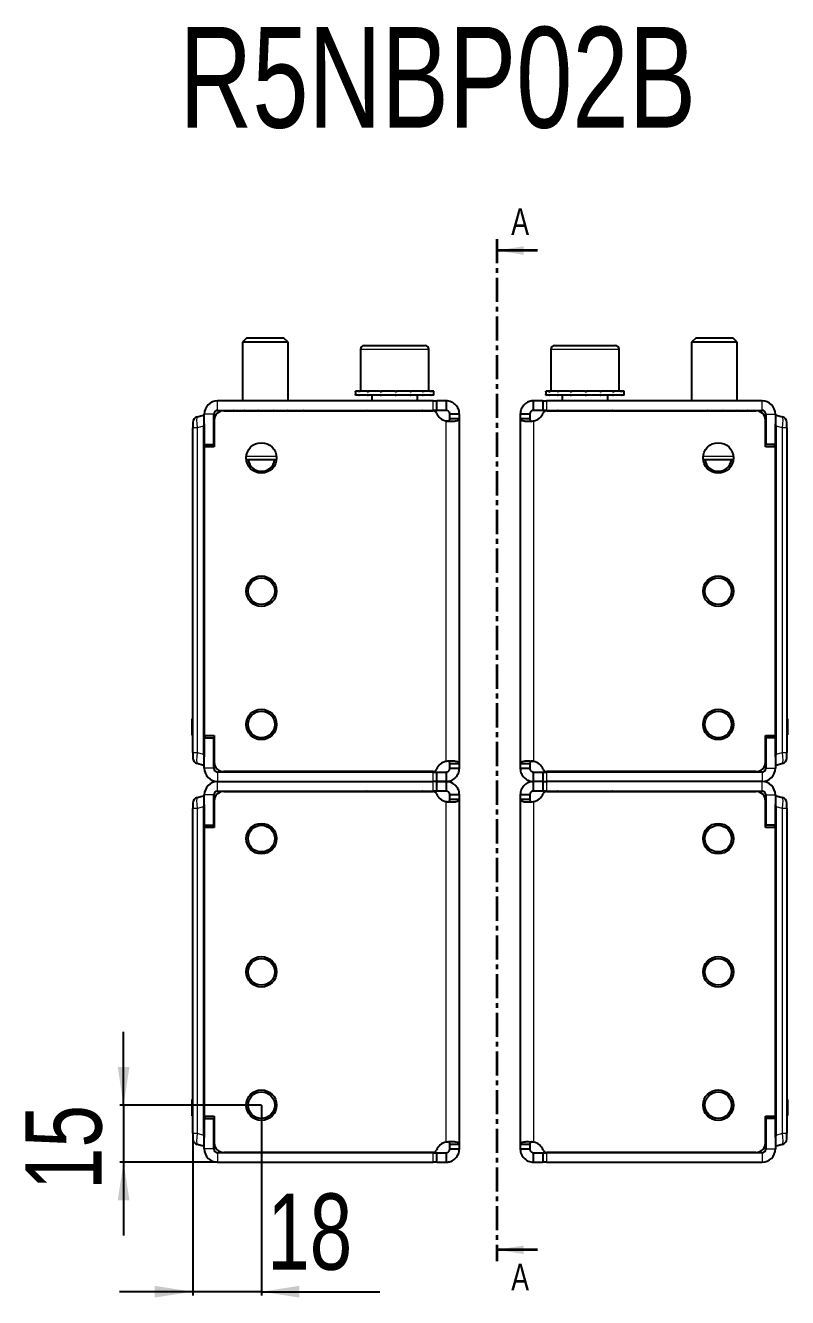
# Model space of a CAD drawing. Header units: millimetres. Extents: x 0 to 788, y 43 to 588.
# Drawn here: x 299.6 to 499.7, y 253.8 to 588 of the extents above; entities that cross this region are included whole.
import ezdxf

# ---------------------------------------------------------------- set-up
doc = ezdxf.new("R2010")
doc.units = ezdxf.units.MM
doc.linetypes.add('CENTER', pattern=[10.16, 6.35, -1.27, 1.27, -1.27])
doc.layers.add('FORMAT', color=7, linetype='Continuous')
doc.styles.add('SLDTEXTSTYLE0', font='TXT', dxfattribs={"width": 0.75})
doc.dimstyles.new('SLDDIMSTYLE1', dxfattribs={"dimtxt": 20, "dimasz": 10, "dimexe": 0, "dimexo": 0.0625, "dimgap": 5, "dimtad": 2, "dimdec": 1, "dimrnd": 1e-09, "dimzin": 12, "dimdsep": 46, "dimtxsty": 'SLDTEXTSTYLE0', "dimsah": 1, "dimcen": 0.09, "dimadec": 0, "dimazin": 3, "dimtfac": 1, "dimtmove": 0, "dimatfit": 0, "dimfxl": 0, "dimfrac": 2, "dimtolj": 1, "dimtzin": 12, "dimarcsym": 0})

# ---------------------------------------------------------------- blocks, each defined once
blk = doc.blocks.new('_D_3')
at = {"layer": 'FORMAT'}
for p, q in [((325.34, 304.39), (325.34, 323.62)), ((361.53, 304.39), (324.34, 304.39)), ((325.34, 304.39), (325.34, 289.39)), ((350.03, 289.39), (324.34, 289.39)), ((325.34, 289.39), (325.34, 270.16))]:
    blk.add_line(p, q, dxfattribs=at)
for points in [[(325.34, 304.39), (326.88, 314.39), (323.8, 314.39)], [(325.34, 289.39), (323.8, 279.39), (326.88, 279.39)]]:
    blk.add_solid(points, dxfattribs=at)
at = {"layer": 'FORMAT', "insert": (299.56, 282.11), "char_height": 20, "attachment_point": 1, "rotation": 90, "style": 'SLDTEXTSTYLE0'}
blk.add_mtext('15', dxfattribs=at)
blk = doc.blocks.new('_D_4')
at = {"layer": 'FORMAT'}
for p, q in [((361.54, 304.38), (361.54, 254.38)), ((343.54, 296.98), (343.54, 254.38)), ((343.54, 255.38), (324.31, 255.38)), ((361.54, 255.38), (343.54, 255.38)), ((361.54, 255.38), (392.63, 255.38))]:
    blk.add_line(p, q, dxfattribs=at)
for points in [[(343.54, 255.38), (333.54, 256.92), (333.54, 253.85)], [(361.54, 255.38), (371.54, 253.85), (371.54, 256.92)]]:
    blk.add_solid(points, dxfattribs=at)
at = {"layer": 'FORMAT', "insert": (363.08, 281.17), "char_height": 20, "attachment_point": 1, "style": 'SLDTEXTSTYLE0'}
blk.add_mtext('18', dxfattribs=at)

msp = doc.modelspace()

# ---------------------------------------------------------------- linework, layer by layer
at = {"color": 7, "linetype": 'CENTER', "lineweight": 35}
msp.add_line((423.41, 531.87), (423.41, 263.4), dxfattribs=at)
at = {"color": 7, "linetype": 'Continuous', "lineweight": 35}
for p, q in [((434.05, 528.87), (423.41, 528.87)), ((434.05, 266.4), (423.41, 266.4))]:
    msp.add_line(p, q, dxfattribs=at)
at = {"color": 7, "linetype": 'Continuous', "lineweight": 25}
for p, q in [((357.62, 505.89), (356.54, 504.82)), ((356.54, 504.82), (356.54, 489.39)), ((368.54, 504.82), (356.54, 504.82)), ((367.47, 505.89), (357.62, 505.89)), ((368.54, 504.82), (367.47, 505.89)), ((368.54, 489.39), (368.54, 504.82)), ((475.62, 505.89), (474.54, 504.82)), ((474.54, 504.82), (474.54, 489.39)), ((486.54, 504.82), (474.54, 504.82)), ((485.47, 505.89), (475.62, 505.89)), ((486.54, 504.82), (485.47, 505.89)), ((486.54, 489.39), (486.54, 504.82)), ((387.54, 502.89), (387.54, 491.89)), ((388.54, 503.89), (404.54, 503.89)), ((404.54, 503.89), (404.54, 503.89)), ((405.54, 491.89), (405.54, 502.89)), ((437.54, 502.89), (437.54, 491.89)), ((438.54, 503.89), (454.54, 503.89)), ((455.54, 491.89), (455.54, 502.89)), ((386.29, 491.89), (386.29, 490.89)), ((386.29, 491.89), (386.3, 491.89)), ((386.3, 491.89), (386.3, 491.64)), ((387.13, 491.89), (386.3, 491.89)), ((387.13, 491.89), (387.23, 491.89)), ((387.23, 491.89), (387.23, 491.64)), ((389.4, 491.89), (387.23, 491.89)), ((389.4, 491.89), (389.58, 491.89)), ((389.58, 491.89), (389.58, 491.64)), ((392.76, 491.89), (389.58, 491.89)), ((392.76, 491.89), (392.99, 491.89)), ((392.99, 491.89), (392.99, 491.64)), ((396.69, 491.89), (392.99, 491.89)), ((396.69, 491.89), (396.76, 491.89)), ((396.89, 491.89), (396.94, 491.89)), ((396.94, 491.89), (396.94, 491.64)), ((400.6, 491.89), (396.94, 491.89)), ((400.6, 491.89), (400.83, 491.89)), ((400.83, 491.89), (400.83, 491.64)), ((403.89, 491.89), (400.83, 491.89)), ((403.89, 491.89), (404.07, 491.89)), ((404.07, 491.89), (404.07, 491.64)), ((406.07, 491.89), (404.07, 491.89)), ((406.07, 491.89), (406.16, 491.89)), ((406.16, 491.89), (406.16, 491.64)), ((406.79, 491.89), (406.16, 491.89)), ((406.79, 490.89), (406.79, 491.89)), ((406.79, 491.89), (406.79, 491.89)), ((436.29, 491.89), (436.29, 490.89)), ((436.29, 491.89), (436.3, 491.89)), ((436.3, 491.89), (436.3, 491.64)), ((437.09, 491.89), (436.3, 491.89)), ((437.09, 491.89), (437.19, 491.89)), ((437.19, 491.89), (437.19, 491.64)), ((439.33, 491.89), (437.19, 491.89)), ((439.33, 491.89), (439.51, 491.89)), ((439.51, 491.89), (439.51, 491.64)), ((442.67, 491.89), (439.51, 491.89)), ((442.67, 491.89), (442.9, 491.89)), ((442.9, 491.89), (442.9, 491.64)), ((446.6, 491.89), (442.9, 491.89)), ((446.6, 491.89), (446.78, 491.89)), ((446.6, 491.89), (446.68, 491.89)), ((446.81, 491.89), (446.84, 491.89)), ((446.84, 491.89), (446.84, 491.64)), ((450.51, 491.89), (446.84, 491.89)), ((450.51, 491.89), (450.74, 491.89)), ((450.74, 491.89), (450.74, 491.64)), ((453.83, 491.89), (450.74, 491.89)), ((453.83, 491.89), (454, 491.89)), ((454, 491.89), (454, 491.64)), ((456.03, 491.89), (454, 491.89)), ((456.03, 491.89), (456.12, 491.89)), ((456.12, 491.89), (456.12, 491.64)), ((456.79, 491.89), (456.12, 491.89)), ((456.79, 490.89), (456.79, 491.89)), ((406.64, 489.39), (350.04, 489.39)), ((386.29, 490.89), (386.3, 490.89)), ((386.3, 490.89), (386.3, 491.14)), ((387.13, 490.89), (386.3, 490.89)), ((387.13, 490.89), (387.23, 490.89)), ((387.23, 490.89), (387.23, 491.14)), ((389.4, 490.89), (387.23, 490.89)), ((389.4, 490.89), (389.58, 490.89)), ((389.58, 490.89), (389.58, 491.14)), ((392.76, 490.89), (389.58, 490.89)), ((390.54, 490.89), (390.54, 489.39)), ((392.76, 490.89), (392.99, 490.89)), ((392.99, 490.89), (392.99, 491.14)), ((396.69, 490.89), (392.99, 490.89)), ((396.69, 490.89), (396.84, 490.89)), ((396.84, 490.89), (396.94, 490.89)), ((396.94, 490.89), (396.94, 491.14)), ((400.6, 490.89), (396.94, 490.89)), ((400.6, 490.89), (400.83, 490.89)), ((400.83, 490.89), (400.83, 491.14)), ((403.89, 490.89), (400.83, 490.89)), ((402.54, 489.39), (402.54, 490.89)), ((403.89, 490.89), (404.07, 490.89)), ((404.07, 490.89), (404.07, 491.14)), ((406.07, 490.89), (404.07, 490.89)), ((406.07, 490.89), (406.16, 490.89)), ((406.16, 490.89), (406.16, 491.14)), ((406.79, 490.89), (406.16, 490.89)), ((406.64, 489.39), (407.64, 489.39)), ((406.79, 490.89), (406.79, 490.89)), ((407.64, 486.89), (407.64, 489.39)), ((410.04, 489.39), (407.64, 489.39)), ((410.04, 489.39), (410.04, 486.89)), ((433.04, 486.89), (433.04, 489.39)), ((435.45, 489.39), (433.04, 489.39)), ((435.44, 489.39), (435.44, 486.89)), ((435.44, 489.39), (436.44, 489.39)), ((436.29, 490.89), (436.3, 490.89)), ((436.3, 490.89), (436.3, 491.14)), ((437.09, 490.89), (436.3, 490.89)), ((493.04, 489.39), (436.44, 489.39)), ((437.09, 490.89), (437.19, 490.89)), ((437.19, 490.89), (437.19, 491.14)), ((439.33, 490.89), (437.19, 490.89)), ((439.33, 490.89), (439.51, 490.89)), ((439.51, 490.89), (439.51, 491.14)), ((442.67, 490.89), (439.51, 490.89)), ((440.54, 490.89), (440.54, 489.39)), ((442.67, 490.89), (442.9, 490.89)), ((442.9, 490.89), (442.9, 491.14)), ((446.6, 490.89), (442.9, 490.89)), ((446.6, 490.89), (446.77, 490.89)), ((446.77, 490.89), (446.84, 490.89)), ((446.84, 490.89), (446.84, 491.14)), ((450.51, 490.89), (446.84, 490.89)), ((450.51, 490.89), (450.74, 490.89)), ((450.74, 490.89), (450.74, 491.14)), ((453.83, 490.89), (450.74, 490.89)), ((452.54, 489.39), (452.54, 490.89)), ((453.83, 490.89), (454, 490.89)), ((454, 490.89), (454, 491.14)), ((456.03, 490.89), (454, 490.89)), ((456.03, 490.89), (456.12, 490.89)), ((456.12, 490.89), (456.12, 491.14)), ((456.79, 490.89), (456.12, 490.89)), ((344.65, 485.19), (346.34, 485.64)), ((346.34, 485.64), (346.54, 485.64)), ((346.54, 477.94), (346.54, 485.89)), ((349.04, 477.94), (349.04, 485.89)), ((350.04, 486.89), (406.64, 486.89)), ((351.64, 486.79), (406.62, 486.79)), ((352.29, 486.89), (352.29, 486.79)), ((352.59, 486.89), (352.59, 486.79)), ((354.27, 486.89), (354.27, 486.79)), ((357.22, 486.89), (357.22, 486.79)), ((360.98, 486.89), (360.98, 486.79)), ((364.97, 486.89), (364.97, 486.79)), ((368.6, 486.89), (368.6, 486.79)), ((371.3, 486.89), (371.3, 486.79)), ((372.67, 486.89), (372.67, 486.79)), ((372.79, 486.79), (372.79, 486.89)), ((407.64, 486.89), (406.64, 486.89)), ((410.04, 486.89), (407.64, 486.89)), ((413.54, 485.89), (411.04, 485.89)), ((411.04, 484.67), (411.04, 485.89)), ((413.54, 484.67), (411.04, 484.67)), ((413.54, 484.67), (413.54, 485.89)), ((413.54, 394.11), (413.54, 484.67)), ((429.54, 485.89), (429.54, 484.67)), ((432.04, 485.89), (429.54, 485.89)), ((429.54, 484.67), (429.54, 394.11)), ((432.04, 484.67), (429.54, 484.67)), ((432.04, 485.89), (432.04, 484.67)), ((435.45, 486.89), (433.04, 486.89)), ((436.44, 486.89), (435.44, 486.89)), ((436.44, 486.89), (493.04, 486.89)), ((436.47, 486.79), (491.44, 486.79)), ((470.29, 486.89), (470.29, 486.79)), ((470.59, 486.89), (470.59, 486.79)), ((472.27, 486.89), (472.27, 486.79)), ((475.22, 486.89), (475.22, 486.79)), ((478.98, 486.89), (478.98, 486.79)), ((482.97, 486.89), (482.97, 486.79)), ((486.6, 486.89), (486.6, 486.79)), ((489.3, 486.89), (489.3, 486.79)), ((490.67, 486.89), (490.67, 486.79)), ((490.79, 486.79), (490.79, 486.89)), ((494.04, 485.89), (494.04, 477.94)), ((496.54, 485.89), (496.54, 477.94)), ((496.54, 485.64), (496.74, 485.64)), ((496.74, 485.64), (498.43, 485.19)), ((343.54, 483.74), (343.54, 482.29)), ((343.54, 407.84), (343.54, 482.29)), ((346.34, 482.74), (346.34, 396.54)), ((346.54, 483.37), (346.54, 395.92)), ((349.14, 484.29), (349.14, 477.29)), ((493.94, 477.29), (493.94, 484.29)), ((496.54, 395.92), (496.54, 483.37)), ((496.74, 396.54), (496.74, 482.74)), ((499.54, 482.29), (499.54, 483.74)), ((499.54, 482.29), (499.54, 407.84)), ((346.54, 477.94), (349.04, 477.94)), ((349.14, 478.87), (349.04, 478.66)), ((493.94, 478.87), (494.04, 478.66)), ((496.54, 477.94), (494.04, 477.94)), ((346.54, 401.49), (346.54, 477.29)), ((349.14, 477.29), (346.54, 477.29)), ((496.54, 477.29), (493.94, 477.29)), ((496.54, 477.29), (496.54, 401.49)), ((365.51, 473.89), (357.57, 473.89)), ((485.51, 473.89), (477.57, 473.89)), ((343.54, 399.64), (343.54, 407.84)), ((499.54, 407.84), (499.54, 399.64)), ((343.34, 405.9), (343.54, 405.9)), ((343.34, 405.55), (343.54, 405.55)), ((343.34, 404.82), (343.34, 405.55)), ((343.34, 404.82), (343.54, 404.82)), ((499.74, 405.9), (499.54, 405.9)), ((499.74, 405.86), (499.54, 405.86)), ((499.74, 405.84), (499.54, 405.84)), ((499.74, 405.4), (499.74, 402.08)), ((343.34, 403.86), (343.34, 403.98)), ((343.34, 402.42), (343.54, 402.42)), ((343.34, 401.88), (343.34, 402.42)), ((343.34, 401.88), (343.54, 401.88)), ((343.34, 401.59), (343.54, 401.59)), ((346.54, 401.49), (349.14, 401.49)), ((349.14, 401.49), (349.14, 394.49)), ((493.94, 401.49), (496.54, 401.49)), ((493.94, 394.49), (493.94, 401.49)), ((499.74, 401.64), (499.54, 401.64)), ((499.74, 401.59), (499.54, 401.59)), ((343.54, 396.99), (343.54, 399.64)), ((346.54, 400.84), (349.04, 400.84)), ((346.54, 392.89), (346.54, 400.84)), ((349.04, 392.89), (349.04, 400.84)), ((349.14, 400.41), (349.04, 400.63)), ((493.94, 400.41), (494.04, 400.63)), ((494.04, 400.84), (494.04, 392.89)), ((496.54, 400.84), (494.04, 400.84)), ((496.54, 400.84), (496.54, 392.89)), ((499.54, 399.64), (499.54, 396.99)), ((343.54, 396.99), (343.54, 395.54)), ((499.54, 395.54), (499.54, 396.99)), ((346.34, 393.64), (344.65, 394.09)), ((346.54, 393.64), (346.34, 393.64)), ((406.64, 391.89), (350.04, 391.89)), ((406.62, 391.99), (351.64, 391.99)), ((406.64, 391.89), (407.64, 391.89)), ((407.64, 389.39), (407.64, 391.89)), ((407.64, 391.89), (410.04, 391.89)), ((410.04, 391.89), (410.04, 389.39)), ((411.04, 394.11), (413.54, 394.11)), ((411.04, 392.89), (411.04, 394.11)), ((411.04, 392.89), (413.54, 392.89)), ((413.54, 392.89), (413.54, 394.11)), ((429.54, 394.11), (432.04, 394.11)), ((429.54, 394.11), (429.54, 392.89)), ((429.54, 392.89), (432.04, 392.89)), ((432.04, 394.11), (432.04, 392.89)), ((433.04, 389.39), (433.04, 391.89)), ((433.04, 391.89), (435.45, 391.89)), ((435.44, 391.89), (435.44, 389.39)), ((435.44, 391.89), (436.44, 391.89)), ((493.04, 391.89), (436.44, 391.89)), ((491.44, 391.99), (436.47, 391.99)), ((496.74, 393.64), (496.54, 393.64)), ((498.43, 394.09), (496.74, 393.64)), ((350.04, 389.39), (406.64, 389.39)), ((407.64, 389.39), (406.64, 389.39)), ((407.64, 386.89), (407.64, 389.39)), ((407.64, 389.39), (410.04, 389.39)), ((410.04, 389.39), (407.64, 389.39)), ((410.04, 389.39), (410.04, 386.89)), ((433.04, 386.89), (433.04, 389.39)), ((435.45, 389.39), (433.04, 389.39)), ((435.44, 389.39), (435.44, 386.89)), ((435.44, 389.39), (436.44, 389.39)), ((493.04, 389.39), (436.44, 389.39)), ((344.65, 385.19), (346.34, 385.64)), ((346.34, 385.64), (346.54, 385.64)), ((346.54, 377.94), (346.54, 385.89)), ((349.04, 377.94), (349.04, 385.89)), ((349.14, 384.29), (349.14, 377.29)), ((350.04, 386.89), (406.64, 386.89)), ((351.64, 386.79), (406.62, 386.79)), ((407.64, 386.89), (406.64, 386.89)), ((410.04, 386.89), (407.64, 386.89)), ((413.54, 385.89), (411.04, 385.89)), ((411.04, 384.67), (411.04, 385.89)), ((413.54, 384.67), (411.04, 384.67)), ((413.54, 384.67), (413.54, 385.89)), ((413.54, 294.11), (413.54, 384.67)), ((429.54, 385.89), (429.54, 384.67)), ((432.04, 385.89), (429.54, 385.89)), ((432.04, 384.67), (429.54, 384.67)), ((429.54, 384.67), (429.54, 294.11)), ((432.04, 385.89), (432.04, 384.67)), ((435.45, 386.89), (433.04, 386.89)), ((436.44, 386.89), (435.44, 386.89)), ((436.44, 386.89), (493.04, 386.89)), ((436.47, 386.79), (491.44, 386.79)), ((493.94, 377.29), (493.94, 384.29)), ((494.04, 385.89), (494.04, 377.94)), ((496.54, 385.89), (496.54, 377.94)), ((496.54, 385.64), (496.74, 385.64)), ((496.74, 385.64), (498.43, 385.19)), ((343.54, 383.74), (343.54, 382.29)), ((343.54, 307.84), (343.54, 382.29)), ((346.34, 382.74), (346.34, 296.54)), ((346.54, 383.37), (346.54, 295.92)), ((496.54, 295.92), (496.54, 383.37)), ((496.74, 296.54), (496.74, 382.74)), ((499.54, 382.29), (499.54, 383.74)), ((499.54, 382.29), (499.54, 307.84)), ((346.54, 377.94), (349.04, 377.94)), ((349.14, 378.87), (349.04, 378.66)), ((493.94, 378.87), (494.04, 378.66)), ((496.54, 377.94), (494.04, 377.94)), ((346.54, 301.49), (346.54, 377.29)), ((349.14, 377.29), (346.54, 377.29)), ((496.54, 377.29), (493.94, 377.29)), ((496.54, 377.29), (496.54, 301.49)), ((343.54, 299.64), (343.54, 307.84)), ((499.54, 307.84), (499.54, 299.64)), ((343.34, 305.9), (343.54, 305.9)), ((343.34, 304.82), (343.34, 305.55)), ((343.34, 305.55), (343.54, 305.55)), ((343.34, 304.82), (343.54, 304.82)), ((499.74, 305.9), (499.54, 305.9)), ((499.74, 305.86), (499.54, 305.86)), ((499.74, 305.84), (499.54, 305.84)), ((499.74, 305.4), (499.74, 302.08)), ((343.34, 303.86), (343.34, 303.98)), ((343.34, 302.42), (343.54, 302.42)), ((343.34, 301.88), (343.34, 302.42)), ((343.34, 301.88), (343.54, 301.88)), ((343.34, 301.59), (343.54, 301.59)), ((346.54, 301.49), (349.14, 301.49)), ((346.54, 292.89), (346.54, 300.84)), ((346.54, 300.84), (349.04, 300.84)), ((349.04, 292.89), (349.04, 300.84)), ((349.14, 301.49), (349.14, 294.49)), ((493.94, 301.49), (496.54, 301.49)), ((493.94, 294.49), (493.94, 301.49)), ((496.54, 300.84), (494.04, 300.84)), ((494.04, 300.84), (494.04, 292.89)), ((496.54, 300.84), (496.54, 292.89)), ((499.74, 301.64), (499.54, 301.64)), ((499.74, 301.59), (499.54, 301.59)), ((343.54, 296.99), (343.54, 299.64)), ((349.14, 300.41), (349.04, 300.63)), ((493.94, 300.41), (494.04, 300.63)), ((499.54, 299.64), (499.54, 296.99)), ((343.54, 296.99), (343.54, 295.54)), ((346.34, 293.64), (344.65, 294.09)), ((411.04, 294.11), (413.54, 294.11)), ((411.04, 292.89), (411.04, 294.11)), ((413.54, 292.89), (413.54, 294.11)), ((429.54, 294.11), (432.04, 294.11)), ((429.54, 294.11), (429.54, 292.89)), ((432.04, 294.11), (432.04, 292.89)), ((498.43, 294.09), (496.74, 293.64)), ((499.54, 295.54), (499.54, 296.99)), ((346.54, 293.64), (346.34, 293.64)), ((406.64, 291.89), (350.04, 291.89)), ((406.62, 291.99), (351.64, 291.99)), ((406.64, 291.89), (407.64, 291.89)), ((407.64, 289.39), (407.64, 291.89)), ((407.64, 291.89), (410.04, 291.89)), ((410.04, 291.89), (410.04, 289.39)), ((411.04, 292.89), (413.54, 292.89)), ((429.54, 292.89), (432.04, 292.89)), ((433.04, 289.39), (433.04, 291.89)), ((433.04, 291.89), (435.44, 291.89)), ((435.44, 291.89), (435.44, 289.39)), ((435.44, 291.89), (436.44, 291.89)), ((493.04, 291.89), (436.44, 291.89)), ((491.44, 291.99), (436.47, 291.99)), ((496.74, 293.64), (496.54, 293.64)), ((350.04, 289.39), (406.64, 289.39)), ((407.64, 289.39), (406.64, 289.39)), ((407.64, 289.39), (410.04, 289.39)), ((433.04, 289.39), (435.45, 289.39)), ((436.44, 289.39), (435.44, 289.39)), ((436.44, 289.39), (493.04, 289.39))]:
    msp.add_line(p, q, dxfattribs=at)
at = {"color": 8, "linetype": 'Continuous', "lineweight": 18}
for p, q in [((405.54, 502.89), (387.54, 502.89)), ((455.54, 502.89), (437.54, 502.89)), ((350.04, 486.89), (350.04, 489.39)), ((406.64, 486.89), (406.64, 489.39)), ((436.44, 489.39), (436.44, 486.89)), ((493.04, 486.89), (493.04, 489.39)), ((349.04, 485.89), (346.54, 485.89)), ((494.04, 485.89), (496.54, 485.89)), ((344.65, 482.29), (343.54, 482.29)), ((346.34, 482.74), (344.65, 482.29)), ((344.65, 482.29), (344.65, 396.99)), ((410.04, 394.67), (410.04, 484.12)), ((433.04, 484.12), (433.04, 394.67)), ((498.43, 482.29), (496.74, 482.74)), ((498.43, 396.99), (498.43, 482.29)), ((499.54, 482.29), (498.43, 482.29)), ((346.74, 477.94), (346.74, 477.29)), ((496.35, 477.29), (496.35, 477.94)), ((357.57, 474.89), (365.51, 474.89)), ((477.57, 474.89), (485.51, 474.89)), ((499.74, 405.4), (499.54, 405.4)), ((343.34, 403.7), (343.54, 403.7)), ((346.74, 401.49), (346.74, 400.84)), ((496.35, 400.84), (496.35, 401.49)), ((499.74, 402.08), (499.54, 402.08)), ((343.54, 396.99), (344.65, 396.99)), ((344.65, 396.99), (346.34, 396.54)), ((496.74, 396.54), (498.43, 396.99)), ((498.43, 396.99), (499.54, 396.99)), ((349.04, 392.89), (346.54, 392.89)), ((350.04, 391.89), (350.04, 389.39)), ((406.64, 389.39), (406.64, 391.89)), ((436.44, 391.89), (436.44, 389.39)), ((493.04, 391.89), (493.04, 389.39)), ((494.04, 392.89), (496.54, 392.89)), ((350.04, 386.89), (350.04, 389.39)), ((406.64, 386.89), (406.64, 389.39)), ((436.44, 389.39), (436.44, 386.89)), ((493.04, 386.89), (493.04, 389.39)), ((349.04, 385.89), (346.54, 385.89)), ((494.04, 385.89), (496.54, 385.89)), ((344.65, 382.29), (343.54, 382.29)), ((346.34, 382.74), (344.65, 382.29)), ((344.65, 382.29), (344.65, 296.99)), ((410.04, 294.67), (410.04, 384.12)), ((433.04, 384.12), (433.04, 294.67)), ((498.43, 382.29), (496.74, 382.74)), ((498.43, 296.99), (498.43, 382.29)), ((499.54, 382.29), (498.43, 382.29)), ((346.74, 377.94), (346.74, 377.29)), ((496.35, 377.29), (496.35, 377.94)), ((499.74, 305.4), (499.54, 305.4)), ((343.34, 303.7), (343.54, 303.7)), ((346.74, 301.49), (346.74, 300.84)), ((496.35, 300.84), (496.35, 301.49)), ((499.74, 302.08), (499.54, 302.08)), ((343.54, 296.99), (344.65, 296.99)), ((344.65, 296.99), (346.34, 296.54)), ((496.74, 296.54), (498.43, 296.99)), ((498.43, 296.99), (499.54, 296.99)), ((349.04, 292.89), (346.54, 292.89)), ((350.04, 291.89), (350.04, 289.39)), ((406.64, 289.39), (406.64, 291.89)), ((436.44, 291.89), (436.44, 289.39)), ((493.04, 291.89), (493.04, 289.39)), ((494.04, 292.89), (496.54, 292.89))]:
    msp.add_line(p, q, dxfattribs=at)
at = {"color": 7, "linetype": 'Continuous', "lineweight": 25}
for centre, radius in [((361.54, 474.39), 4), ((481.54, 474.39), 4), ((361.54, 439.39), 4), ((361.54, 439.39), 3.5), ((481.54, 439.39), 4), ((481.54, 439.39), 3.5), ((361.54, 404.39), 4), ((361.54, 404.39), 3.5), ((481.54, 404.39), 4), ((481.54, 404.39), 3.5), ((361.54, 374.39), 4), ((361.54, 374.39), 3.5), ((481.54, 374.39), 4), ((481.54, 374.39), 3.5), ((361.54, 339.39), 4), ((361.54, 339.39), 3.5), ((481.54, 339.39), 4), ((481.54, 339.39), 3.5), ((361.54, 304.39), 4), ((361.54, 304.39), 3.5), ((481.54, 304.39), 4), ((481.54, 304.39), 3.5)]:
    msp.add_circle(centre, radius, dxfattribs=at)
for centre, radius, start, end in [((388.54, 502.89), 1, 90, 180), ((404.54, 502.89), 1, 0, 90), ((438.54, 502.89), 1, 90, 180), ((454.54, 502.89), 1, 0, 90), ((350.04, 485.89), 3.5, 90, 180), ((493.04, 485.89), 3.5, 0, 90), ((345.04, 483.74), 1.5, 105, 180), ((350.04, 485.89), 1, 90, 180), ((351.64, 484.29), 2.5, 90, 180), ((389.19, 486.54), 0.35, 45.5847, 90), ((403.89, 486.54), 0.35, 90, 134.4153), ((406.62, 485.79), 1, 22.8854, 90), ((410.76, 487.54), 3.5, 202.8854, 258.1052), ((432.32, 487.54), 3.5, 281.8948, 337.1146), ((436.47, 485.79), 1, 90, 157.1146), ((439.19, 486.54), 0.35, 45.5847, 90), ((453.89, 486.54), 0.35, 90, 134.4153), ((491.44, 484.29), 2.5, 0, 90), ((493.04, 485.89), 1, 0, 90), ((498.04, 483.74), 1.5, 0, 75), ((361.54, 474.39), 3.5, 188.2132, 351.7868), ((481.54, 474.39), 3.5, 188.2132, 351.7868), ((345.04, 395.54), 1.5, 180, 255), ((351.64, 394.49), 2.5, 180, 270), ((410.76, 391.24), 3.5, 101.8948, 157.1146), ((432.32, 391.24), 3.5, 22.8854, 78.1052), ((491.44, 394.49), 2.5, 270, 0), ((498.04, 395.54), 1.5, 285, 0), ((350.04, 392.89), 3.5, 180, 270), ((350.04, 392.89), 1, 180, 270), ((389.19, 392.24), 0.35, 270, 314.4153), ((403.89, 392.24), 0.35, 225.5847, 270), ((406.62, 392.99), 1, 270, 337.1146), ((436.47, 392.99), 1, 202.8854, 270), ((439.19, 392.24), 0.35, 270, 314.4153), ((453.89, 392.24), 0.35, 225.5847, 270), ((493.04, 392.89), 1, 270, 0), ((493.04, 392.89), 3.5, 270, 0), ((350.04, 385.89), 3.5, 90, 180), ((493.04, 385.89), 3.5, 0, 90), ((345.04, 383.74), 1.5, 105, 180), ((350.04, 385.89), 1, 90, 180), ((351.64, 384.29), 2.5, 90, 180), ((389.19, 386.54), 0.35, 45.5847, 90), ((403.89, 386.54), 0.35, 90, 134.4153), ((406.62, 385.79), 1, 22.8854, 90), ((410.76, 387.54), 3.5, 202.8854, 258.1052), ((432.32, 387.54), 3.5, 281.8948, 337.1146), ((436.47, 385.79), 1, 90, 157.1146), ((439.19, 386.54), 0.35, 45.5847, 90), ((453.89, 386.54), 0.35, 90, 134.4153), ((491.44, 384.29), 2.5, 0, 90), ((493.04, 385.89), 1, 0, 90), ((498.04, 383.74), 1.5, 0, 75), ((345.04, 295.54), 1.5, 180, 255), ((351.64, 294.49), 2.5, 180, 270), ((410.76, 291.24), 3.5, 101.8948, 157.1146), ((432.32, 291.24), 3.5, 22.8854, 78.1052), ((491.44, 294.49), 2.5, 270, 0), ((498.04, 295.54), 1.5, 285, 0), ((350.04, 292.89), 3.5, 180, 270), ((350.04, 292.89), 1, 180, 270), ((389.19, 292.24), 0.35, 270, 314.4153), ((403.89, 292.24), 0.35, 225.5847, 270), ((406.62, 292.99), 1, 270, 337.1146), ((436.47, 292.99), 1, 202.8854, 270), ((439.19, 292.24), 0.35, 270, 314.4153), ((453.89, 292.24), 0.35, 225.5847, 270), ((493.04, 292.89), 1, 270, 0), ((493.04, 292.89), 3.5, 270, 0)]:
    msp.add_arc(centre, radius, start, end, dxfattribs=at)
at = {"color": 8, "linetype": 'Continuous', "lineweight": 18}
for centre, major_axis, start_param, end_param in [((345.04, 482.19), (-0.38, 3), 0.016741, 1.520499), ((498.04, 482.19), (0.38, 3), 4.762686, 6.266445), ((345.04, 397.1), (0.38, 3), 1.621093, 3.124852), ((498.04, 397.1), (-0.38, 3), 3.158333, 4.662092), ((345.04, 382.19), (-0.38, 3), 0.016741, 1.520499), ((498.04, 382.19), (0.38, 3), 4.762686, 6.266445), ((345.04, 297.1), (0.38, 3), 1.621093, 3.124852), ((498.04, 297.1), (-0.38, 3), 3.158333, 4.662092)]:
    msp.add_ellipse(centre, major_axis=major_axis, ratio=0.123038, start_param=start_param, end_param=end_param, dxfattribs=at)
at = {"color": 7, "linetype": 'Continuous', "lineweight": 25}
for centre, major_axis, start_param, end_param in [((357.93, 485.64), (-11.57, -3.1), 6.030113, 6.216148), ((485.15, 485.64), (11.57, -3.1), 0.067037, 0.253072), ((357.93, 393.64), (-11.57, 3.1), 0.067037, 0.253072), ((485.15, 393.64), (11.57, 3.1), 6.030113, 6.216148), ((357.93, 385.64), (-11.57, -3.1), 6.030113, 6.216148), ((485.15, 385.64), (11.57, -3.1), 0.067037, 0.253072), ((357.93, 293.64), (-11.57, 3.1), 0.067037, 0.253072), ((485.15, 293.64), (11.57, 3.1), 6.030113, 6.216148)]:
    msp.add_ellipse(centre, major_axis=major_axis, ratio=0.250563, start_param=start_param, end_param=end_param, dxfattribs=at)
for points, knots in [([(386.3, 491.64), (386.3, 491.68), (386.3, 491.75), (386.3, 491.83), (386.29, 491.87), (386.29, 491.89)], [0, 0, 0, 0, 0.499981, 0.749988, 1, 1, 1, 1]), ([(387.23, 491.64), (387.21, 491.68), (387.19, 491.75), (387.15, 491.83), (387.14, 491.87), (387.13, 491.89)], [0, 0, 0, 0, 0.499981, 0.749988, 1, 1, 1, 1]), ([(389.58, 491.64), (389.55, 491.68), (389.5, 491.75), (389.44, 491.83), (389.41, 491.87), (389.4, 491.89)], [0, 0, 0, 0, 0.499981, 0.749988, 1, 1, 1, 1]), ([(392.99, 491.64), (392.95, 491.68), (392.89, 491.75), (392.81, 491.83), (392.77, 491.87), (392.76, 491.89)], [0, 0, 0, 0, 0.4999808, 0.7499881, 1, 1, 1, 1]), ([(396.94, 491.64), (396.9, 491.68), (396.83, 491.75), (396.75, 491.83), (396.71, 491.87), (396.69, 491.89)], [0, 0, 0, 0, 0.499981, 0.749988, 1, 1, 1, 1]), ([(396.94, 491.64), (396.92, 491.71), (396.89, 491.84), (396.86, 491.88), (396.84, 491.89)], [0, 0, 0, 0, 0.561794, 1, 1, 1, 1]), ([(400.83, 491.64), (400.79, 491.68), (400.73, 491.75), (400.66, 491.83), (400.62, 491.87), (400.6, 491.89)], [0, 0, 0, 0, 0.499981, 0.749988, 1, 1, 1, 1]), ([(404.07, 491.64), (404.04, 491.68), (403.99, 491.75), (403.94, 491.83), (403.91, 491.87), (403.89, 491.89)], [0, 0, 0, 0, 0.499981, 0.749988, 1, 1, 1, 1]), ([(406.16, 491.64), (406.14, 491.68), (406.12, 491.75), (406.09, 491.83), (406.08, 491.87), (406.07, 491.89)], [0, 0, 0, 0, 0.499981, 0.749988, 1, 1, 1, 1]), ([(436.3, 491.64), (436.3, 491.68), (436.29, 491.75), (436.29, 491.83), (436.29, 491.87), (436.29, 491.89)], [0, 0, 0, 0, 0.499981, 0.749988, 1, 1, 1, 1]), ([(437.19, 491.64), (437.18, 491.68), (437.15, 491.75), (437.12, 491.83), (437.1, 491.87), (437.09, 491.89)], [0, 0, 0, 0, 0.499981, 0.749988, 1, 1, 1, 1]), ([(439.51, 491.64), (439.48, 491.68), (439.44, 491.75), (439.38, 491.83), (439.35, 491.87), (439.33, 491.89)], [0, 0, 0, 0, 0.499981, 0.749988, 1, 1, 1, 1]), ([(442.9, 491.64), (442.86, 491.68), (442.8, 491.75), (442.73, 491.83), (442.69, 491.87), (442.67, 491.89)], [0, 0, 0, 0, 0.499981, 0.749988, 1, 1, 1, 1]), ([(446.84, 491.64), (446.8, 491.68), (446.74, 491.75), (446.66, 491.83), (446.62, 491.87), (446.6, 491.89)], [0, 0, 0, 0, 0.499981, 0.749988, 1, 1, 1, 1]), ([(446.84, 491.64), (446.83, 491.71), (446.81, 491.84), (446.78, 491.88), (446.77, 491.89)], [0, 0, 0, 0, 0.5617942, 1, 1, 1, 1]), ([(450.74, 491.64), (450.7, 491.68), (450.65, 491.75), (450.57, 491.83), (450.53, 491.87), (450.51, 491.89)], [0, 0, 0, 0, 0.499981, 0.749988, 1, 1, 1, 1]), ([(454, 491.64), (453.97, 491.68), (453.93, 491.75), (453.87, 491.83), (453.84, 491.87), (453.83, 491.89)], [0, 0, 0, 0, 0.4999808, 0.7499881, 1, 1, 1, 1]), ([(456.12, 491.64), (456.11, 491.68), (456.09, 491.75), (456.06, 491.83), (456.04, 491.87), (456.03, 491.89)], [0, 0, 0, 0, 0.499981, 0.749988, 1, 1, 1, 1]), ([(386.29, 490.89), (386.29, 490.91), (386.3, 490.95), (386.3, 491.04), (386.3, 491.1), (386.3, 491.14)], [0, 0, 0, 0, 0.25014, 0.50028, 1, 1, 1, 1]), ([(387.13, 490.89), (387.14, 490.91), (387.15, 490.95), (387.19, 491.04), (387.21, 491.1), (387.23, 491.14)], [0, 0, 0, 0, 0.25014, 0.50028, 1, 1, 1, 1]), ([(389.4, 490.89), (389.41, 490.91), (389.44, 490.95), (389.5, 491.04), (389.55, 491.1), (389.58, 491.14)], [0, 0, 0, 0, 0.25014, 0.50028, 1, 1, 1, 1]), ([(392.76, 490.89), (392.77, 490.91), (392.81, 490.95), (392.89, 491.04), (392.95, 491.1), (392.99, 491.14)], [0, 0, 0, 0, 0.25014, 0.50028, 1, 1, 1, 1]), ([(396.69, 490.89), (396.71, 490.91), (396.75, 490.95), (396.83, 491.04), (396.9, 491.1), (396.94, 491.14)], [0, 0, 0, 0, 0.25014, 0.50028, 1, 1, 1, 1]), ([(396.94, 491.14), (396.92, 491.07), (396.89, 490.94), (396.86, 490.91), (396.84, 490.89)], [0, 0, 0, 0, 0.561794, 1, 1, 1, 1]), ([(400.6, 490.89), (400.62, 490.91), (400.66, 490.95), (400.73, 491.04), (400.79, 491.1), (400.83, 491.14)], [0, 0, 0, 0, 0.25014, 0.50028, 1, 1, 1, 1]), ([(403.89, 490.89), (403.91, 490.91), (403.94, 490.95), (403.99, 491.04), (404.04, 491.1), (404.07, 491.14)], [0, 0, 0, 0, 0.25014, 0.50028, 1, 1, 1, 1]), ([(406.07, 490.89), (406.08, 490.91), (406.09, 490.95), (406.12, 491.04), (406.14, 491.1), (406.16, 491.14)], [0, 0, 0, 0, 0.25014, 0.50028, 1, 1, 1, 1]), ([(413.54, 485.89), (413.53, 486.15), (413.49, 486.64), (413.21, 487.46), (412.75, 488.17), (412.12, 488.74), (411.51, 489.1), (410.8, 489.34), (410.3, 489.37), (410.04, 489.39)], [0, 0, 0, 0, 0.144067, 0.271276, 0.474907, 0.597997, 0.726338, 0.860245, 1, 1, 1, 1]), ([(433.04, 489.39), (432.75, 489.37), (432.2, 489.33), (431.29, 488.98), (430.41, 488.31), (429.69, 487.2), (429.59, 486.34), (429.54, 485.89)], [0, 0, 0, 0, 0.16069, 0.301312, 0.521951, 0.753573, 1, 1, 1, 1]), ([(436.29, 490.89), (436.29, 490.91), (436.29, 490.95), (436.29, 491.04), (436.3, 491.1), (436.3, 491.14)], [0, 0, 0, 0, 0.2501401, 0.5002802, 1, 1, 1, 1]), ([(437.09, 490.89), (437.1, 490.91), (437.12, 490.95), (437.15, 491.04), (437.18, 491.1), (437.19, 491.14)], [0, 0, 0, 0, 0.25014, 0.50028, 1, 1, 1, 1]), ([(439.33, 490.89), (439.35, 490.91), (439.38, 490.95), (439.44, 491.04), (439.48, 491.1), (439.51, 491.14)], [0, 0, 0, 0, 0.25014, 0.50028, 1, 1, 1, 1]), ([(442.67, 490.89), (442.69, 490.91), (442.73, 490.95), (442.8, 491.04), (442.86, 491.1), (442.9, 491.14)], [0, 0, 0, 0, 0.25014, 0.50028, 1, 1, 1, 1]), ([(446.6, 490.89), (446.62, 490.91), (446.66, 490.95), (446.74, 491.04), (446.8, 491.1), (446.84, 491.14)], [0, 0, 0, 0, 0.25014, 0.50028, 1, 1, 1, 1]), ([(446.84, 491.14), (446.83, 491.07), (446.81, 490.94), (446.78, 490.91), (446.77, 490.89)], [0, 0, 0, 0, 0.5617942, 1, 1, 1, 1]), ([(450.51, 490.89), (450.53, 490.91), (450.57, 490.95), (450.65, 491.04), (450.7, 491.1), (450.74, 491.14)], [0, 0, 0, 0, 0.2501401, 0.5002802, 1, 1, 1, 1]), ([(453.83, 490.89), (453.84, 490.91), (453.87, 490.95), (453.93, 491.04), (453.97, 491.1), (454, 491.14)], [0, 0, 0, 0, 0.25014, 0.50028, 1, 1, 1, 1]), ([(456.03, 490.89), (456.04, 490.91), (456.06, 490.95), (456.09, 491.04), (456.11, 491.1), (456.12, 491.14)], [0, 0, 0, 0, 0.25014, 0.50028, 1, 1, 1, 1]), ([(352.55, 486.79), (352.55, 486.8), (352.54, 486.84), (352.53, 486.87), (352.53, 486.89)], [0, 0, 0, 0, 0.374848, 1, 1, 1, 1]), ([(354.19, 486.79), (354.18, 486.8), (354.16, 486.84), (354.14, 486.87), (354.13, 486.89)], [0, 0, 0, 0, 0.374848, 1, 1, 1, 1]), ([(357.09, 486.79), (357.08, 486.8), (357.05, 486.84), (357.03, 486.87), (357.01, 486.89)], [0, 0, 0, 0, 0.374848, 1, 1, 1, 1]), ([(360.83, 486.79), (360.82, 486.8), (360.78, 486.84), (360.75, 486.87), (360.73, 486.89)], [0, 0, 0, 0, 0.374848, 1, 1, 1, 1]), ([(364.83, 486.79), (364.81, 486.8), (364.78, 486.84), (364.75, 486.87), (364.73, 486.89)], [0, 0, 0, 0, 0.374848, 1, 1, 1, 1]), ([(368.48, 486.79), (368.47, 486.8), (368.44, 486.84), (368.41, 486.87), (368.39, 486.89)], [0, 0, 0, 0, 0.374848, 1, 1, 1, 1]), ([(371.22, 486.79), (371.22, 486.8), (371.2, 486.84), (371.18, 486.87), (371.17, 486.89)], [0, 0, 0, 0, 0.374848, 1, 1, 1, 1]), ([(372.65, 486.79), (372.65, 486.8), (372.64, 486.84), (372.64, 486.87), (372.63, 486.89)], [0, 0, 0, 0, 0.374848, 1, 1, 1, 1]), ([(411.04, 485.89), (411.03, 486.03), (411.01, 486.22), (410.88, 486.44), (410.78, 486.58), (410.64, 486.7), (410.46, 486.81), (410.25, 486.88), (410.12, 486.89), (410.04, 486.89)], [0, 0, 0, 0, 0.294103, 0.406373, 0.497014, 0.611853, 0.731691, 0.860101, 1, 1, 1, 1]), ([(410.04, 484.12), (410.36, 484.1), (410.95, 484.07), (411.89, 484.06), (412.76, 484.1), (413.42, 484.31), (413.5, 484.55), (413.54, 484.67)], [0, 0, 0, 0, 0.17084, 0.319217, 0.548103, 0.767822, 1, 1, 1, 1]), ([(410.04, 484.12), (410.13, 484.1), (410.3, 484.07), (410.52, 484.06), (410.69, 484.08), (410.82, 484.12), (410.91, 484.21), (411.02, 484.38), (411.03, 484.55), (411.04, 484.67)], [0, 0, 0, 0, 0.1543587, 0.2872828, 0.4004353, 0.4965437, 0.6043139, 0.7231511, 1, 1, 1, 1]), ([(429.54, 484.67), (429.59, 484.54), (429.68, 484.33), (430.25, 484.13), (430.85, 484.06), (431.48, 484.04), (432.23, 484.06), (432.77, 484.1), (433.04, 484.12)], [0, 0, 0, 0, 0.254149, 0.448213, 0.574908, 0.708872, 0.850468, 1, 1, 1, 1]), ([(433.04, 486.89), (432.96, 486.89), (432.8, 486.87), (432.59, 486.79), (432.43, 486.69), (432.3, 486.57), (432.19, 486.43), (432.07, 486.19), (432.05, 486.01), (432.04, 485.89)], [0, 0, 0, 0, 0.156786, 0.290809, 0.403501, 0.497298, 0.607133, 0.726181, 1, 1, 1, 1]), ([(432.04, 484.67), (432.06, 484.55), (432.08, 484.35), (432.24, 484.14), (432.42, 484.07), (432.54, 484.04), (432.61, 484.05), (432.61, 484.05)], [0, 0, 0, 0, 0.398052, 0.668301, 0.82686, 0.988837, 1, 1, 1, 1]), ([(470.55, 486.79), (470.55, 486.8), (470.54, 486.84), (470.53, 486.87), (470.53, 486.89)], [0, 0, 0, 0, 0.374848, 1, 1, 1, 1]), ([(472.19, 486.79), (472.18, 486.8), (472.16, 486.84), (472.14, 486.87), (472.13, 486.89)], [0, 0, 0, 0, 0.374848, 1, 1, 1, 1]), ([(475.09, 486.79), (475.08, 486.8), (475.05, 486.84), (475.03, 486.87), (475.01, 486.89)], [0, 0, 0, 0, 0.374848, 1, 1, 1, 1]), ([(478.83, 486.79), (478.82, 486.8), (478.78, 486.84), (478.75, 486.87), (478.73, 486.89)], [0, 0, 0, 0, 0.374848, 1, 1, 1, 1]), ([(482.83, 486.79), (482.81, 486.8), (482.78, 486.84), (482.75, 486.87), (482.73, 486.89)], [0, 0, 0, 0, 0.374848, 1, 1, 1, 1]), ([(486.48, 486.79), (486.47, 486.8), (486.44, 486.84), (486.41, 486.87), (486.39, 486.89)], [0, 0, 0, 0, 0.374848, 1, 1, 1, 1]), ([(489.22, 486.79), (489.22, 486.8), (489.2, 486.84), (489.18, 486.87), (489.17, 486.89)], [0, 0, 0, 0, 0.374848, 1, 1, 1, 1]), ([(490.65, 486.79), (490.65, 486.8), (490.64, 486.84), (490.64, 486.87), (490.63, 486.89)], [0, 0, 0, 0, 0.374848, 1, 1, 1, 1]), ([(343.34, 405.55), (343.34, 405.66), (343.34, 405.86), (343.34, 405.89), (343.34, 405.9)], [0, 0, 0, 0, 0.5368, 1, 1, 1, 1]), ([(343.34, 403.7), (343.34, 403.86), (343.34, 404.2), (343.34, 404.62), (343.34, 404.8), (343.34, 404.89)], [0, 0, 0, 0, 0.346986, 0.702168, 1, 1, 1, 1]), ([(499.74, 405.84), (499.74, 405.83), (499.74, 405.82), (499.74, 405.7), (499.74, 405.56), (499.74, 405.45), (499.74, 405.4)], [0, 0, 0, 0, 0.281303, 0.555629, 0.773878, 1, 1, 1, 1]), ([(343.34, 402.38), (343.34, 402.45), (343.34, 402.62), (343.34, 403.1), (343.34, 403.5), (343.34, 403.7)], [0, 0, 0, 0, 0.302434, 0.658255, 1, 1, 1, 1]), ([(343.34, 401.59), (343.34, 401.6), (343.34, 401.63), (343.34, 401.8), (343.34, 401.88)], [0, 0, 0, 0, 0.577653, 1, 1, 1, 1]), ([(499.74, 402.08), (499.74, 402.01), (499.74, 401.89), (499.74, 401.74), (499.74, 401.65), (499.74, 401.64), (499.74, 401.64)], [0, 0, 0, 0, 0.285197, 0.5604282, 0.7770436, 1, 1, 1, 1]), ([(413.54, 394.11), (413.49, 394.24), (413.4, 394.46), (412.83, 394.65), (412.23, 394.72), (411.6, 394.74), (410.86, 394.73), (410.32, 394.69), (410.04, 394.67)], [0, 0, 0, 0, 0.254149, 0.448213, 0.574908, 0.708872, 0.850468, 1, 1, 1, 1]), ([(411.04, 394.11), (411.03, 394.23), (411.01, 394.44), (410.85, 394.65), (410.67, 394.72), (410.55, 394.74), (410.48, 394.73), (410.47, 394.73)], [0, 0, 0, 0, 0.398052, 0.668301, 0.82686, 0.988837, 1, 1, 1, 1]), ([(433.04, 394.67), (432.73, 394.68), (432.14, 394.71), (431.19, 394.72), (430.32, 394.68), (429.67, 394.47), (429.59, 394.23), (429.54, 394.11)], [0, 0, 0, 0, 0.1708405, 0.3192172, 0.5481031, 0.7678223, 1, 1, 1, 1]), ([(433.04, 394.67), (432.95, 394.68), (432.79, 394.71), (432.56, 394.72), (432.4, 394.71), (432.27, 394.66), (432.17, 394.57), (432.07, 394.4), (432.05, 394.23), (432.04, 394.11)], [0, 0, 0, 0, 0.154359, 0.287283, 0.400435, 0.496544, 0.604314, 0.723151, 1, 1, 1, 1]), ([(410.04, 391.89), (410.13, 391.9), (410.28, 391.91), (410.49, 391.99), (410.65, 392.09), (410.79, 392.22), (410.89, 392.36), (411.02, 392.59), (411.03, 392.77), (411.04, 392.89)], [0, 0, 0, 0, 0.156786, 0.290809, 0.403501, 0.497298, 0.607133, 0.726181, 1, 1, 1, 1]), ([(410.04, 389.39), (410.34, 389.41), (410.89, 389.45), (411.79, 389.81), (412.67, 390.47), (413.4, 391.58), (413.49, 392.45), (413.54, 392.89)], [0, 0, 0, 0, 0.16069, 0.301312, 0.521951, 0.753573, 1, 1, 1, 1]), ([(429.54, 392.89), (429.56, 392.63), (429.59, 392.14), (429.88, 391.32), (430.34, 390.61), (430.97, 390.05), (431.58, 389.69), (432.29, 389.44), (432.79, 389.41), (433.04, 389.39)], [0, 0, 0, 0, 0.144067, 0.271276, 0.474907, 0.597997, 0.726338, 0.860245, 1, 1, 1, 1]), ([(432.04, 392.89), (432.06, 392.75), (432.08, 392.56), (432.2, 392.34), (432.31, 392.2), (432.45, 392.08), (432.63, 391.97), (432.83, 391.9), (432.97, 391.9), (433.04, 391.89)], [0, 0, 0, 0, 0.294103, 0.406373, 0.497014, 0.611853, 0.731691, 0.860101, 1, 1, 1, 1]), ([(413.54, 385.89), (413.53, 386.15), (413.49, 386.64), (413.21, 387.46), (412.75, 388.17), (412.12, 388.74), (411.51, 389.1), (410.8, 389.34), (410.3, 389.37), (410.04, 389.39)], [0, 0, 0, 0, 0.144067, 0.271276, 0.474907, 0.597997, 0.726338, 0.860245, 1, 1, 1, 1]), ([(433.04, 389.39), (432.75, 389.37), (432.2, 389.33), (431.29, 388.98), (430.41, 388.31), (429.69, 387.2), (429.59, 386.34), (429.54, 385.89)], [0, 0, 0, 0, 0.16069, 0.301312, 0.521951, 0.753573, 1, 1, 1, 1]), ([(411.04, 385.89), (411.03, 386.03), (411.01, 386.22), (410.88, 386.44), (410.78, 386.58), (410.64, 386.7), (410.46, 386.81), (410.25, 386.88), (410.12, 386.89), (410.04, 386.89)], [0, 0, 0, 0, 0.294103, 0.406373, 0.497014, 0.611853, 0.731691, 0.860101, 1, 1, 1, 1]), ([(410.04, 384.12), (410.36, 384.1), (410.95, 384.07), (411.89, 384.06), (412.76, 384.1), (413.42, 384.31), (413.5, 384.55), (413.54, 384.67)], [0, 0, 0, 0, 0.17084, 0.319217, 0.548103, 0.767822, 1, 1, 1, 1]), ([(410.04, 384.12), (410.13, 384.1), (410.3, 384.07), (410.52, 384.06), (410.69, 384.08), (410.82, 384.12), (410.91, 384.21), (411.02, 384.38), (411.03, 384.55), (411.04, 384.67)], [0, 0, 0, 0, 0.1543587, 0.2872828, 0.4004353, 0.4965437, 0.6043139, 0.7231511, 1, 1, 1, 1]), ([(429.54, 384.67), (429.59, 384.54), (429.68, 384.33), (430.25, 384.13), (430.85, 384.06), (431.48, 384.04), (432.23, 384.06), (432.77, 384.1), (433.04, 384.12)], [0, 0, 0, 0, 0.254149, 0.448213, 0.574908, 0.708872, 0.850468, 1, 1, 1, 1]), ([(433.04, 386.89), (432.96, 386.89), (432.8, 386.87), (432.59, 386.79), (432.43, 386.69), (432.3, 386.57), (432.19, 386.43), (432.07, 386.19), (432.05, 386.01), (432.04, 385.89)], [0, 0, 0, 0, 0.1567865, 0.2908092, 0.4035006, 0.4972984, 0.6071328, 0.7261813, 1, 1, 1, 1]), ([(432.04, 384.67), (432.06, 384.55), (432.08, 384.35), (432.24, 384.14), (432.42, 384.07), (432.54, 384.04), (432.61, 384.05), (432.61, 384.05)], [0, 0, 0, 0, 0.398052, 0.668301, 0.82686, 0.988837, 1, 1, 1, 1]), ([(343.34, 305.55), (343.34, 305.66), (343.34, 305.86), (343.34, 305.89), (343.34, 305.9)], [0, 0, 0, 0, 0.5368, 1, 1, 1, 1]), ([(343.34, 303.7), (343.34, 303.86), (343.34, 304.2), (343.34, 304.62), (343.34, 304.8), (343.34, 304.89)], [0, 0, 0, 0, 0.346986, 0.702168, 1, 1, 1, 1]), ([(499.74, 305.84), (499.74, 305.83), (499.74, 305.82), (499.74, 305.7), (499.74, 305.56), (499.74, 305.45), (499.74, 305.4)], [0, 0, 0, 0, 0.281303, 0.555629, 0.773878, 1, 1, 1, 1]), ([(343.34, 302.38), (343.34, 302.45), (343.34, 302.62), (343.34, 303.1), (343.34, 303.5), (343.34, 303.7)], [0, 0, 0, 0, 0.302434, 0.658255, 1, 1, 1, 1]), ([(343.34, 301.59), (343.34, 301.6), (343.34, 301.63), (343.34, 301.8), (343.34, 301.88)], [0, 0, 0, 0, 0.5776526, 1, 1, 1, 1]), ([(499.74, 302.08), (499.74, 302.01), (499.74, 301.89), (499.74, 301.74), (499.74, 301.65), (499.74, 301.64), (499.74, 301.64)], [0, 0, 0, 0, 0.285197, 0.560428, 0.777044, 1, 1, 1, 1]), ([(413.54, 294.11), (413.49, 294.24), (413.4, 294.46), (412.83, 294.65), (412.23, 294.72), (411.6, 294.74), (410.86, 294.73), (410.32, 294.69), (410.04, 294.67)], [0, 0, 0, 0, 0.2541487, 0.4482127, 0.5749082, 0.7088724, 0.8504677, 1, 1, 1, 1]), ([(411.04, 294.11), (411.03, 294.23), (411.01, 294.44), (410.85, 294.65), (410.67, 294.72), (410.55, 294.74), (410.48, 294.73), (410.47, 294.73)], [0, 0, 0, 0, 0.398052, 0.668301, 0.82686, 0.988837, 1, 1, 1, 1]), ([(433.04, 294.67), (432.73, 294.68), (432.14, 294.71), (431.19, 294.72), (430.32, 294.68), (429.67, 294.47), (429.59, 294.23), (429.54, 294.11)], [0, 0, 0, 0, 0.17084, 0.319217, 0.548103, 0.767822, 1, 1, 1, 1]), ([(433.04, 294.67), (432.95, 294.68), (432.79, 294.71), (432.56, 294.72), (432.4, 294.71), (432.27, 294.66), (432.17, 294.57), (432.07, 294.4), (432.05, 294.23), (432.04, 294.11)], [0, 0, 0, 0, 0.154359, 0.287283, 0.400435, 0.496544, 0.604314, 0.723151, 1, 1, 1, 1]), ([(410.04, 291.89), (410.13, 291.9), (410.28, 291.91), (410.49, 291.99), (410.65, 292.09), (410.79, 292.22), (410.89, 292.36), (411.02, 292.59), (411.03, 292.77), (411.04, 292.89)], [0, 0, 0, 0, 0.156786, 0.290809, 0.403501, 0.497298, 0.607133, 0.726181, 1, 1, 1, 1]), ([(410.04, 289.39), (410.34, 289.41), (410.89, 289.45), (411.79, 289.81), (412.67, 290.47), (413.4, 291.58), (413.49, 292.45), (413.54, 292.89)], [0, 0, 0, 0, 0.16069, 0.301312, 0.521951, 0.753573, 1, 1, 1, 1]), ([(429.54, 292.89), (429.56, 292.63), (429.59, 292.14), (429.88, 291.32), (430.34, 290.61), (430.97, 290.05), (431.58, 289.69), (432.29, 289.44), (432.79, 289.41), (433.04, 289.39)], [0, 0, 0, 0, 0.144067, 0.271276, 0.474907, 0.597997, 0.726338, 0.860245, 1, 1, 1, 1]), ([(432.04, 292.89), (432.06, 292.75), (432.08, 292.56), (432.2, 292.34), (432.31, 292.2), (432.45, 292.08), (432.63, 291.97), (432.83, 291.9), (432.97, 291.9), (433.04, 291.89)], [0, 0, 0, 0, 0.294103, 0.406373, 0.497014, 0.611853, 0.731691, 0.860101, 1, 1, 1, 1])]:
    msp.add_open_spline(points, degree=3, knots=knots, dxfattribs=at)
at = {"color": 7, "linetype": 'Continuous', "lineweight": 35}
for points in [[(423.41, 528.87), (430.41, 527.75), (430.41, 529.99)], [(423.41, 266.4), (430.41, 265.28), (430.41, 267.52)]]:
    msp.add_solid(points, dxfattribs=at)

# ---------------------------------------------------------------- texts
at = {"color": 7, "linetype": 'Continuous', "char_height": 7, "attachment_point": 1, "style": 'SLDTEXTSTYLE0'}
for insert in [(427.16, 539.97), (427.16, 262.71)]:
    msp.add_mtext('A', dxfattribs=dict(at, insert=insert))
at = {"layer": 'FORMAT', "insert": (339.99, 587.6), "char_height": 26.458, "attachment_point": 1, "style": 'SLDTEXTSTYLE0'}
msp.add_mtext('R5NBP02B', dxfattribs=at)

# ---------------------------------------------------------------- dimensions: what is measured, and where the dimension line sits
at = {"layer": 'FORMAT'}
for base, p2, angle, picture, middle in [((325.34, 289.39), (350.04, 289.39), 90, '_D_3', (325.34, 296.89)), ((343.54, 255.38), (343.54, 296.99), 0, '_D_4', (377.86, 255.38))]:
    dim = msp.add_linear_dim(base=base, p1=(361.54, 304.39), p2=p2, angle=angle, dimstyle='SLDDIMSTYLE1', dxfattribs=at)
    dim.commit()
    dim.dimension.update_dxf_attribs({"geometry": picture, "text_midpoint": middle, "dimtype": 160})

doc.saveas('drawing.dxf')
